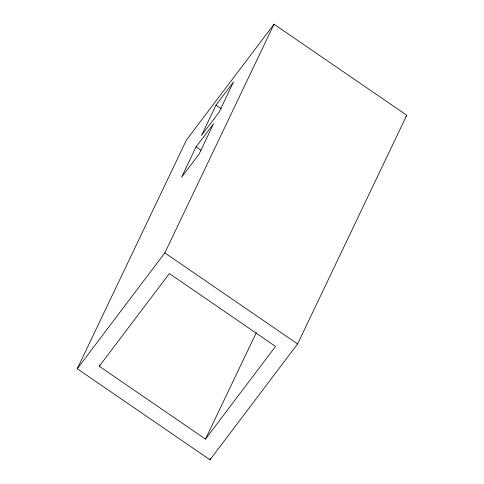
<?xml version="1.0" encoding="UTF-8"?>
<svg xmlns="http://www.w3.org/2000/svg" width="484" height="484" viewBox="0 0 484 484"><rect width="100%" height="100%" fill="white"/><g stroke="black" fill="none" stroke-linecap="round" stroke-linejoin="round"><path stroke-width="0.73" d="M77.24 368.754L186.401 140.064L274.004 24.2L406.76 115.246L297.599 343.936L209.996 459.8L77.24 368.754L164.844 252.896L274.004 24.2M196.056 146.894L181.554 177.283L199.075 154.112L213.577 123.722L196.056 146.894L200.884 150.203M216.003 105.113L201.495 135.502L219.016 112.324L233.524 81.941L216.003 105.113L221.436 108.84M99.274 366.273L169.358 273.587L275.565 346.423L205.482 439.109L99.274 366.273L99.928 364.912M205.482 439.109L256.284 332.665M209.996 459.8L210.643 458.439M405.852 116.444L406.76 115.246M164.844 252.896L297.599 343.936"/></g></svg>
